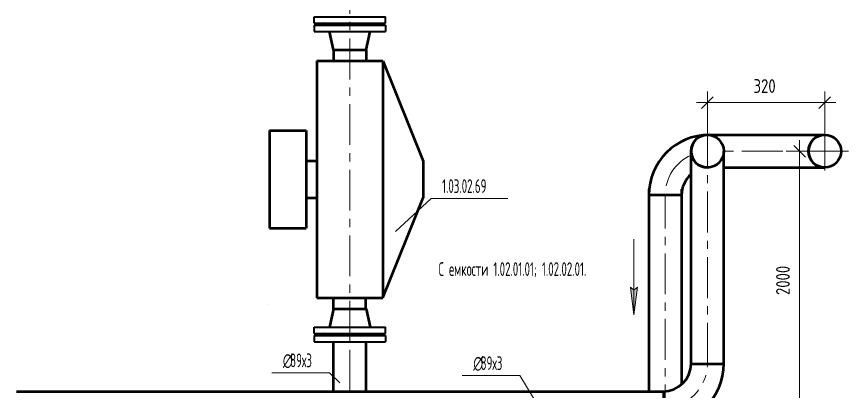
# Model space of a CAD drawing. Header units: millimetres. Extents: x -2281 to 17340, y -2563 to 4166.
# Drawn here: x 4152.8 to 4304, y 248.2 to 316.4 of the extents above; entities that cross this region are included whole.
import ezdxf

# ---------------------------------------------------------------- set-up
doc = ezdxf.new("R2010")
doc.units = ezdxf.units.MM
for name, pattern in [('K5LT32781', [0]), ('K5LT32783', [0]), ('K5LT32784', [0]), ('K5LT32808', [0]), ('K5LT32818', [0]), ('K5LT32834', [0]), ('K5LT_AXLED', [11.939881, 7.439881, -1.5, 1.5, -1.5]), ('K5LT_THIN', [0])]:
    doc.linetypes.add(name, pattern=pattern)
doc.layers.add('Системный слой', color=7, linetype='Continuous')
doc.styles.add('KDIMTEXTSTYLE', font='GOST_AU.SHX', dxfattribs={"width": 0.96, "oblique": 15, "height": 5})
doc.styles.add('KTEXTSTYLE', font='GOST_AU.SHX', dxfattribs={"width": 0.96, "height": 5})
doc.dimstyles.new('KDIMSTYLE (0.07)', dxfattribs={"dimtxt": 5, "dimasz": 1, "dimexe": 2, "dimexo": 0, "dimgap": 1, "dimtad": 1, "dimlfac": 15, "dimtxsty": 'KDIMTEXTSTYLE', "dimsah": 1, "dimcen": 0, "dimdle": 1, "dimadec": 0, "dimazin": 0, "dimtfac": 0.667, "dimtmove": 0, "dimatfit": 3, "dimfxl": 1, "dimtvp": 1, "dimtolj": 1, "dimtzin": 0, "dimarcsym": 0})

# ---------------------------------------------------------------- blocks, each defined once
blk = doc.blocks.new('U354')
at = {"layer": 'Системный слой', "color": 200, "linetype": 'K5LT32808', "lineweight": 35, "true_color": 0xbf00ff}
for p, q in [((4206.84, 315.21), (4206.84, 316.34)), ((4206.84, 316.34), (4219.84, 316.34)), ((4207.29, 316.34), (4208.77, 316.34)), ((4219.84, 315.21), (4219.84, 316.34)), ((4206.84, 315.21), (4219.84, 315.21)), ((4206.84, 314.81), (4219.84, 314.81)), ((4206.84, 314.81), (4206.84, 313.68)), ((4208.9, 315.01), (4208.6, 315.21)), ((4208.9, 315.01), (4208.6, 314.81)), ((4208.9, 315.01), (4217.77, 315.01)), ((4208.9, 315.01), (4217.77, 315.01)), ((4217.77, 315.01), (4218.07, 315.21)), ((4217.77, 315.01), (4218.07, 314.81)), ((4219.84, 314.81), (4219.84, 313.68)), ((4206.84, 313.68), (4219.84, 313.68)), ((4207.29, 313.68), (4208.77, 313.68)), ((4206.84, 258.74), (4206.84, 259.88)), ((4206.84, 259.88), (4219.84, 259.88)), ((4206.84, 258.74), (4219.84, 258.74)), ((4207.29, 259.88), (4208.77, 259.88)), ((4208.9, 258.54), (4208.6, 258.74)), ((4217.77, 258.54), (4218.07, 258.74)), ((4219.84, 258.74), (4219.84, 259.88)), ((4206.84, 258.34), (4219.84, 258.34)), ((4206.84, 258.34), (4206.84, 257.21)), ((4206.84, 257.21), (4219.84, 257.21)), ((4207.29, 257.21), (4208.77, 257.21)), ((4208.9, 258.54), (4208.6, 258.34)), ((4208.9, 258.54), (4217.77, 258.54)), ((4208.9, 258.54), (4217.77, 258.54)), ((4217.77, 258.54), (4218.07, 258.34)), ((4219.84, 258.34), (4219.84, 257.21))]:
    blk.add_line(p, q, dxfattribs=at)
blk = doc.blocks.new('U355')
at = {"layer": 'Системный слой', "color": 211, "linetype": 'K5LT32783', "lineweight": 50, "true_color": 0xff7fff}
for p, q in [((4278.66, 294.85), (4278.66, 294.87)), ((4278.66, 288.94), (4278.66, 288.95))]:
    blk.add_line(p, q, dxfattribs=at)
at = {"layer": 'Системный слой', "color": 191, "linetype": 'K5LT32781', "lineweight": 50, "true_color": 0xbf7fff}
blk.add_line((4273.63, 283.9), (4267.7, 283.9), dxfattribs=at)
for radius, start in [(10.97, 90), (5.03, 130.8472)]:
    blk.add_arc((4278.66, 283.9), radius, start, 180, dxfattribs=at)
at = {"layer": 'Системный слой', "color": 30, "linetype": 'K5LT_AXLED', "lineweight": 13, "true_color": 0xff8000}
blk.add_arc((4278.66, 283.9), 8, 114.2992, 180, dxfattribs=at)
at = {"layer": 'Системный слой', "color": 211, "linetype": 'K5LT32783', "lineweight": 50, "true_color": 0xff7fff}
blk.add_arc((4278.66, 283.9), 5.03, 90, 93.7062, dxfattribs=at)
blk = doc.blocks.new('U356')
at = {"layer": 'Системный слой', "color": 211, "linetype": 'K5LT32783', "lineweight": 50, "true_color": 0xff7fff}
for p, q in [((4275.37, 253.24), (4281.3, 253.24)), ((4270.34, 248.2), (4270.34, 242.27))]:
    blk.add_line(p, q, dxfattribs=at)
at = {"layer": 'Системный слой', "color": 30, "linetype": 'K5LT_AXLED', "lineweight": 13, "true_color": 0xff8000}
blk.add_arc((4270.34, 253.24), 8, 270, 0, dxfattribs=at)
at = {"layer": 'Системный слой', "color": 211, "linetype": 'K5LT32783', "lineweight": 50, "true_color": 0xff7fff}
for radius in [10.97, 5.03]:
    blk.add_arc((4270.34, 253.24), radius, 270, 0, dxfattribs=at)
blk = doc.blocks.new('U551')
at = {"layer": 'Системный слой', "color": 200, "linetype": 'K5LT32784', "lineweight": 50, "true_color": 0xbf00ff}
for p, q in [((4209.74, 231.17), (4210.37, 235.17)), ((4210.37, 235.83), (4216.3, 235.83)), ((4210.37, 235.17), (4210.37, 235.83)), ((4210.37, 235.17), (4216.3, 235.17)), ((4216.3, 235.17), (4216.3, 235.83)), ((4216.94, 231.17), (4216.3, 235.17)), ((4209.74, 230.5), (4209.74, 231.17)), ((4209.74, 231.17), (4216.94, 231.17)), ((4209.74, 230.5), (4216.94, 230.5)), ((4216.94, 230.5), (4216.94, 231.17))]:
    blk.add_line(p, q, dxfattribs=at)
blk = doc.blocks.new('U553')
at = {"layer": 'Системный слой', "color": 200, "linetype": 'K5LT32834', "lineweight": 30, "true_color": 0xbf00ff}
for p, q in [((4220.47, 223.83), (4206.13, 223.83)), ((4206.13, 222.17), (4206.13, 223.83)), ((4220.47, 222.17), (4220.47, 223.83)), ((4220.47, 222.17), (4206.13, 222.17)), ((4206.68, 221.97), (4206.51, 222.17)), ((4206.68, 221.97), (4219.92, 221.97)), ((4219.3, 221.97), (4207.3, 221.97)), ((4219.92, 221.97), (4220.09, 222.17))]:
    blk.add_line(p, q, dxfattribs=at)
blk = doc.blocks.new('U552')
at = {"layer": 'Системный слой'}
blk.add_blockref('U553', (0, 0), dxfattribs=at)
blk = doc.blocks.new('U555')
at = {"layer": 'Системный слой', "color": 200, "linetype": 'K5LT32834', "lineweight": 30, "true_color": 0xbf00ff}
for p, q in [((4220.47, 217.5), (4206.13, 217.5)), ((4206.13, 217.5), (4206.13, 215.83)), ((4206.68, 217.7), (4206.51, 217.5)), ((4206.68, 217.7), (4219.92, 217.7)), ((4219.3, 217.7), (4207.3, 217.7)), ((4219.92, 217.7), (4220.09, 217.5)), ((4220.47, 217.5), (4220.47, 215.83)), ((4220.47, 215.83), (4206.13, 215.83))]:
    blk.add_line(p, q, dxfattribs=at)
blk = doc.blocks.new('U554')
at = {"layer": 'Системный слой'}
blk.add_blockref('U555', (0, 0), dxfattribs=at)
blk = doc.blocks.new('U556')
at = {"layer": 'Системный слой', "true_color": 0xbf00ff}
blk.add_hatch(color=200, dxfattribs=at).paths.add_polyline_path([(4218.7, 221.97), (4213.3, 219.83), (4207.9, 221.97)])
at = {"layer": 'Системный слой', "color": 200, "linetype": 'K5LT32818', "lineweight": 30, "true_color": 0xbf00ff}
for p, q in [((4218.7, 221.97), (4207.9, 217.7)), ((4207.9, 221.97), (4218.7, 217.7)), ((4218.7, 221.97), (4207.9, 221.97)), ((4218.7, 217.7), (4207.9, 217.7))]:
    blk.add_line(p, q, dxfattribs=at)
blk = doc.blocks.new('U550')
at = {"layer": 'Системный слой', "color": 200, "linetype": 'K5LT32784', "lineweight": 50, "true_color": 0xbf00ff}
for p, q in [((4210.37, 248.2), (4210.37, 257.21)), ((4216.3, 248.2), (4216.3, 257.21)), ((4210.37, 235.17), (4210.37, 242.27)), ((4216.3, 235.17), (4216.3, 242.27)), ((4209.74, 223.83), (4209.74, 230.5)), ((4216.94, 223.83), (4216.94, 230.5))]:
    blk.add_line(p, q, dxfattribs=at)
at = {"layer": 'Системный слой'}
for name in ['U551', 'U552', 'U556', 'U554']:
    blk.add_blockref(name, (0, 0), dxfattribs=at)
blk = doc.blocks.new('D7')
at = {"layer": 'Системный слой', "color": 7, "linetype": 'K5LT_THIN', "lineweight": 13}
for p, q in [((4278.34, 291.9), (4278.34, 302.74)), ((4299.67, 291.9), (4299.67, 302.74)), ((4279.4, 301.8), (4277.28, 299.67)), ((4298.61, 299.67), (4300.73, 301.8)), ((4278.34, 300.74), (4276.34, 300.74)), ((4278.34, 300.74), (4299.67, 300.74)), ((4299.67, 300.74), (4301.67, 300.74))]:
    blk.add_line(p, q, dxfattribs=at)
blk.add_wipeout([(4286.72, 301.74), (4286.72, 305.3), (4291.1, 305.3), (4291.1, 301.74)]).dxf.layer = 'Системный слой'
at = {"layer": 'Системный слой', "color": 7, "insert": (4286.72, 305), "char_height": 2.5, "attachment_point": 1, "style": 'KTEXTSTYLE'}
blk.add_mtext('\\H3.5;\\W0.965;\\Q15;\\Q0;\\H2.50;320', dxfattribs=at)
blk = doc.blocks.new('KDIMARROW_03')
at = {"layer": 'Системный слой', "color": 0, "linetype": 'K5LT_THIN', "lineweight": 13}
for p, q in [((-1.06, -1.06), (1.06, 1.06)), ((0, 0), (-1, 0)), ((0, 0), (2, 0))]:
    blk.add_line(p, q, dxfattribs=at)
blk = doc.blocks.new('D96')
at = {"layer": 'Системный слой', "color": 7, "linetype": 'K5LT_THIN', "lineweight": 13}
for p, q in [((4295.09, 291.9), (4295.09, 293.9)), ((4292.67, 291.9), (4297.09, 291.9)), ((4296.15, 290.84), (4294.03, 292.96)), ((4295.09, 291.9), (4295.09, 158.57)), ((4294.03, 159.63), (4296.15, 157.51)), ((4291.14, 158.57), (4297.09, 158.57)), ((4295.09, 158.57), (4295.09, 156.57))]:
    blk.add_line(p, q, dxfattribs=at)
blk.add_wipeout([(4294.09, 265.73), (4290.52, 265.73), (4290.52, 271.82), (4294.09, 271.82)]).dxf.layer = 'Системный слой'
at = {"layer": 'Системный слой', "color": 7, "insert": (4290.82, 265.73), "char_height": 2.5, "attachment_point": 1, "rotation": 90, "style": 'KTEXTSTYLE'}
blk.add_mtext('\\H3.5;\\W0.965;\\Q15;\\Q0;\\H2.50;2000', dxfattribs=at)
blk = doc.blocks.new('U649')
at = {"layer": 'Системный слой', "color": 7, "linetype": 'K5LT_THIN', "lineweight": 13}
for q in [(4233.78, 251.09), (4246.85, 246.76)]:
    blk.add_line((4244.26, 251.09), q, dxfattribs=at)
at = {"layer": 'Системный слой', "color": 7, "char_height": 2.5, "attachment_point": 1, "style": 'KTEXTSTYLE'}
for s, insert in [('\\H3.5;\\W0.965;\\Q15;\\Q0;\\W0.715;\\H2.50;∅', (4235.78, 254.59)), ('\\H3.5;\\W0.965;\\Q15;\\Q0;\\W0.715;\\H2.50;89х3', (4237.1, 254.59))]:
    blk.add_mtext(s, dxfattribs=dict(at, insert=insert))
blk = doc.blocks.new('U703')
at = {"layer": 'Системный слой'}
blk.add_hatch(color=7, dxfattribs=at).paths.add_polyline_path([(4264.98, 262.14), (4265.64, 267.14), (4264.98, 266.64), (4264.33, 267.14)])
at = {"layer": 'Системный слой', "color": 7, "linetype": 'K5LT_THIN', "lineweight": 13}
for p, q in [((4264.98, 275.87), (4264.98, 262.14)), ((4264.98, 262.14), (4264.33, 267.14)), ((4264.33, 267.14), (4264.98, 266.64)), ((4264.98, 266.64), (4265.64, 267.14)), ((4265.64, 267.14), (4264.98, 262.14))]:
    blk.add_line(p, q, dxfattribs=at)
blk = doc.blocks.new('U705')
at = {"layer": 'Системный слой', "color": 7, "linetype": 'K5LT_THIN', "lineweight": 13}
for q in [(4221.63, 277.3), (4242.08, 283.3)]:
    blk.add_line((4228.1, 283.3), q, dxfattribs=at)
at = {"layer": 'Системный слой', "color": 7, "insert": (4230.1, 286.8), "char_height": 2.5, "attachment_point": 1, "style": 'KTEXTSTYLE'}
blk.add_mtext('\\H3.5;\\W0.965;\\Q15;\\Q0;\\W0.715;\\H2.50;{\\c255;1.03.02.69}', dxfattribs=at)
blk = doc.blocks.new('U732')
at = {"layer": 'Системный слой', "color": 7, "linetype": 'K5LT_THIN', "lineweight": 13}
for q in [(4199.16, 251.59), (4211.54, 249.76)]:
    blk.add_line((4209.64, 251.59), q, dxfattribs=at)
at = {"layer": 'Системный слой', "color": 7, "char_height": 2.5, "attachment_point": 1, "style": 'KTEXTSTYLE'}
for s, insert in [('\\H3.5;\\W0.965;\\Q15;\\Q0;\\W0.715;\\H2.50;∅', (4201.16, 255.09)), ('\\H3.5;\\W0.965;\\Q15;\\Q0;\\W0.715;\\H2.50;89х3', (4202.48, 255.09))]:
    blk.add_mtext(s, dxfattribs=dict(at, insert=insert))

msp = doc.modelspace()

# ---------------------------------------------------------------- linework, layer by layer
at = {"layer": 'Системный слой', "color": 30, "linetype": 'K5LT_AXLED', "lineweight": 13, "true_color": 0xff8000}
for p, q in [((4213.33801, 257.21088), (4213.33801, 418.28483)), ((4278.33801, 253.23596), (4278.33801, 294.86929)), ((4299.67134, 295.80968), (4299.67134, 287.71012)), ((4303.96336, 291.90262), (4281.30468, 291.90262)), ((4270.66336, 194.23596), (4270.66336, 283.90262)), ((4213.33801, 188.64622), (4213.33801, 261.53596))]:
    msp.add_line(p, q, dxfattribs=at)
at = {"layer": 'Системный слой', "color": 200, "linetype": 'K5LT32784', "lineweight": 50, "true_color": 0xbf00ff}
for p, q in [((4210.37134, 310.34421), (4209.63254, 313.67755)), ((4216.30468, 310.34421), (4217.04347, 313.67755)), ((4210.37136, 310.34421), (4216.30468, 310.34421)), ((4210.37136, 310.31156), (4210.37136, 308.17823)), ((4216.30468, 310.31156), (4216.30468, 308.17823)), ((4207.33801, 308.34421), (4219.33801, 308.34421)), ((4207.33801, 308.34421), (4207.33801, 265.21088)), ((4219.33801, 308.34421), (4219.33801, 265.21088)), ((4219.33801, 308.34421), (4226.67134, 290.11088)), ((4198.73801, 295.68766), (4205.40468, 295.68766)), ((4198.73801, 295.68766), (4198.73801, 277.86743)), ((4205.40468, 295.68766), (4205.40468, 277.86743)), ((4278.66336, 294.86929), (4299.67134, 294.86929)), ((4207.33801, 290.11088), (4205.40468, 290.11088)), ((4226.67134, 290.11088), (4226.67134, 283.44421)), ((4281.30468, 288.93596), (4299.67134, 288.93596)), ((4267.6967, 284.98144), (4267.6967, 248.20262)), ((4273.63003, 284.98144), (4273.63003, 249.42846)), ((4205.40468, 283.44421), (4207.33801, 283.44421)), ((4219.33801, 265.21088), (4226.67134, 283.44421)), ((4273.63003, 283.90262), (4267.6967, 283.90262)), ((4198.73801, 277.86743), (4205.40468, 277.86743)), ((4207.33801, 265.21088), (4219.33801, 265.21088)), ((4210.37136, 263.21088), (4210.37136, 265.21224)), ((4216.2315, 263.26342), (4216.2315, 265.26342)), ((4210.37134, 263.21088), (4209.63254, 259.87755)), ((4210.37136, 263.21088), (4216.30468, 263.21088)), ((4216.30468, 263.21088), (4217.04347, 259.87755))]:
    msp.add_line(p, q, dxfattribs=at)
at = {"layer": 'Системный слой', "color": 211, "linetype": 'K5LT32783', "lineweight": 50, "true_color": 0xff7fff}
for p, q in [((4275.37134, 253.23596), (4275.37134, 291.90262)), ((4281.30468, 253.23596), (4281.30468, 291.90262)), ((4198.30468, 263.97289), (4198.30468, 263.97315)), ((4152.75555, 248.20262), (4270.33313, 248.20262))]:
    msp.add_line(p, q, dxfattribs=at)
msp.add_circle((4278.33801, 291.90262), 2.96667, dxfattribs=at)
at = {"layer": 'Системный слой', "color": 200, "linetype": 'K5LT32784', "lineweight": 50, "true_color": 0xbf00ff}
msp.add_circle((4299.67134, 291.90262), 2.96667, dxfattribs=at)
at = {"layer": 'Системный слой', "color": 211, "linetype": 'K5LT32783', "lineweight": 50, "true_color": 0xff7fff}
for centre in [(4278.33801, 291.90262), (4299.67134, 291.90262)]:
    msp.add_arc(centre, 2.96667, 90, 270, dxfattribs=at)

# ---------------------------------------------------------------- block references
at = {"layer": 'Системный слой'}
for name in ['U354', 'U355', 'U705', 'U703', 'U550', 'U732', 'U649', 'U356']:
    msp.add_blockref(name, (0, 0), dxfattribs=at)

# ---------------------------------------------------------------- texts
at = {"layer": 'Системный слой', "color": 7, "insert": (4229.4831, 271.70263), "char_height": 2.5, "attachment_point": 1, "style": 'KTEXTSTYLE'}
msp.add_mtext('\\H3.5;\\W0.965;\\Q15;\\Q0;\\W0.715;\\H2.50;С емкости 1.02.01.01; 1.02.02.01.', dxfattribs=at)

# ---------------------------------------------------------------- next in the draw order: dimensions: what is measured, and where the dimension line sits
at = {"layer": 'Системный слой', "color": 7}
dim = msp.add_linear_dim(base=(4278.33801, 300.73545), p1=(4299.67134, 291.90262), p2=(4278.33801, 291.90262), dimstyle='KDIMSTYLE (0.07)', override={"dimexo": 0, "dimpost": '\\H2.5;\\W0.965;\\Q0;<>', "dimblk1": 'KDIMARROW_03', "dimblk2": 'KDIMARROW_03', "dimse1": 0, "dimse2": 0, "dimclrt": 7, "dimtolj": 1}, dxfattribs=at)
dim.commit()
dim.dimension.update_dxf_attribs({"geometry": 'D7', "text_midpoint": (4289.00468, 300.73545), "dimtype": 160})

# ---------------------------------------------------------------- next in the draw order: dimensions: what is measured, and where the dimension line sits
dim = msp.add_linear_dim(base=(4295.09158, 291.90262), p1=(4291.13608, 158.56929), p2=(4292.66936, 291.90262), angle=90, dimstyle='KDIMSTYLE (0.07)', override={"dimexo": 0, "dimpost": '\\H2.5;\\W0.965;\\Q0;<>', "dimblk1": 'KDIMARROW_03', "dimblk2": 'KDIMARROW_03', "dimse1": 0, "dimse2": 0, "dimclrt": 7, "dimtolj": 1}, dxfattribs=at)
dim.commit()
dim.dimension.update_dxf_attribs({"geometry": 'D96', "text_midpoint": (4295.09158, 268.90262), "dimtype": 160})

doc.saveas('drawing.dxf')
